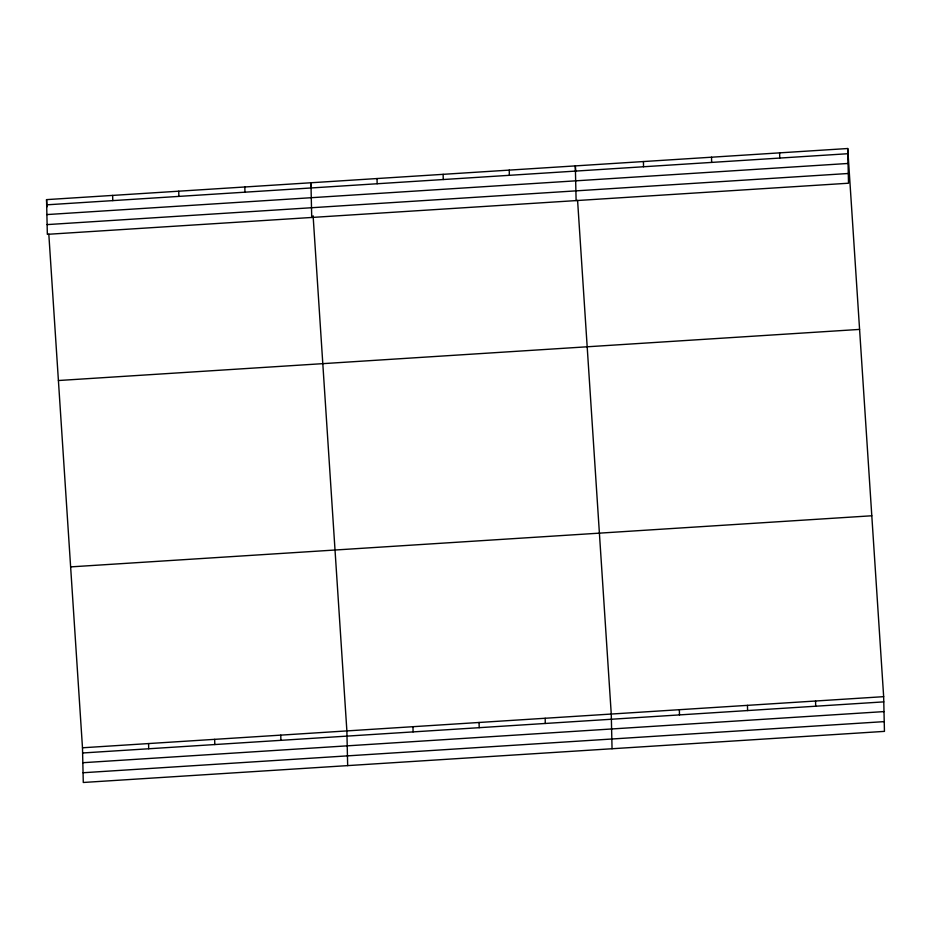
<?xml version="1.0" encoding="UTF-8"?>
<svg xmlns="http://www.w3.org/2000/svg" width="931" height="931" viewBox="0 0 931 931"><rect width="100%" height="100%" fill="white"/><g stroke="black" fill="none" stroke-linecap="round" stroke-linejoin="round"><path stroke-width="1.4" d="M847.722 148.518L848.513 183.221L47.341 234.333L46.55 199.63L847.722 148.518L883.659 696.667L884.45 731.37L83.278 782.482L82.487 747.779L48.808 234.088M46.666 204.832L847.85 153.72M46.887 214.572L848.071 163.46M47.12 224.604L848.292 173.492M58.409 380.523L859.581 329.411M70.628 566.886L871.8 515.774M82.487 747.779L883.659 696.667M82.603 752.981L883.775 701.869M82.824 762.71L883.996 711.598M83.057 772.742L884.229 721.63M575.707 171.641L575.323 165.904L576.114 200.596M577.581 200.351L611.26 714.042L612.051 748.745M311.315 188.504L310.942 182.767L311.722 217.47M313.107 215.783L346.879 730.916L347.659 765.608M46.55 199.63L47.016 206.81M815.568 701.008L815.684 706.21M779.631 152.87L779.747 158.072M747.465 705.361L747.581 710.562M711.528 157.211L711.645 162.413M679.362 709.701L679.479 714.903M643.426 161.552L643.542 166.754M545.17 718.267L545.287 723.468M509.234 170.117L509.35 175.319M479.069 722.479L479.186 727.681M443.133 174.33L443.249 179.532M412.968 726.692L413.085 731.894M377.032 178.554L377.148 183.756M280.778 735.129L280.894 740.331M244.841 186.98L244.958 192.182M214.677 739.342L214.793 744.544M178.74 191.204L178.857 196.406M148.588 743.566L148.704 748.768M112.651 195.417L112.767 200.619"/></g></svg>
